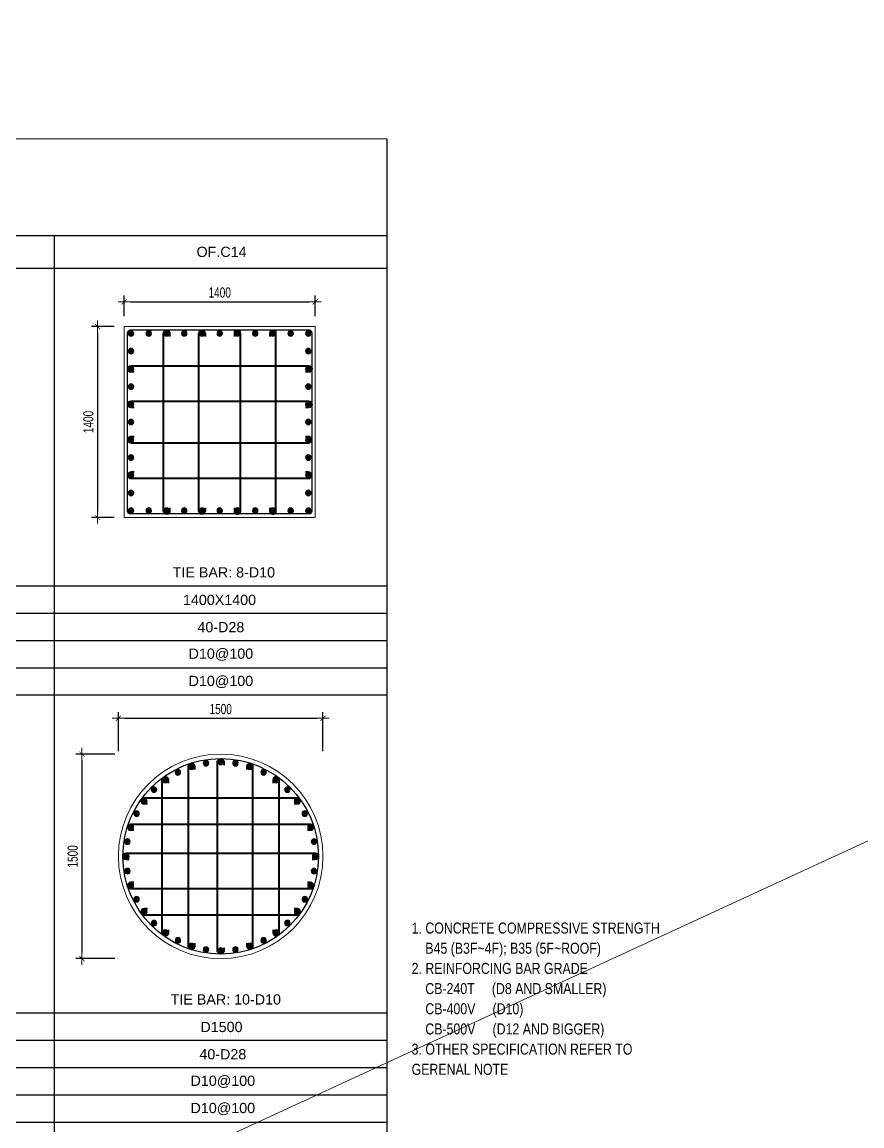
# Model space of a CAD drawing. Header units: millimetres. Extents: x 49323 to 406889, y -6102 to 181761.
# Drawn here: x 322577 to 328736, y 77363 to 85459 of the extents above; entities that cross this region are included whole.
import ezdxf
from ezdxf.enums import TextEntityAlignment as Align

# ---------------------------------------------------------------- set-up
doc = ezdxf.new("R2010")
doc.units = ezdxf.units.MM
doc.linetypes.add('CENTER2', pattern=[1.125, 0.75, -0.125, 0.125, -0.125])
doc.layers.get('Defpoints').update_dxf_attribs({"color": 151, "lineweight": 9})
for name, color, linetype in [('2', 2, 'Continuous'), ('A-ANNO-LEAD', 4, 'Continuous'), ('CEN', 1, 'CENTER2'), ('STL', 3, 'Continuous'), ('TIT1', 3, 'Continuous')]:
    doc.layers.add(name, color=color, linetype=linetype)
for name, color, linetype, lineweight in [('NDC_S_CONTINUOUS', 3, 'Continuous', 20), ('NDC_S_DIM', 1, 'Continuous', 15), ('NDC_S_STIRRUP', 4, 'Continuous', 40)]:
    doc.layers.add(name, color=color, linetype=linetype, lineweight=lineweight)
doc.styles.add('ARIAL', font='arial.ttf', dxfattribs={"width": 0.8})
doc.styles.add('NDC_ARIAL', font='arial.ttf', dxfattribs={"width": 0.85})
doc.styles.add('NDC_DIM', font='', dxfattribs={"width": 0.75})
doc.styles.get('NDC_DIM').set_extended_font_data('Dotum')
doc.dimstyles.new('NDC_dim_30', dxfattribs={"dimscale": 30, "dimtxt": 2.5, "dimasz": 1.5, "dimexe": 1.5, "dimexo": 2.5, "dimgap": 1, "dimtad": 1, "dimdec": 0, "dimzin": 0, "dimdsep": 46, "dimtxsty": 'NDC_DIM', "dimblk": 'DIMMARK', "dimcen": 0.09, "dimdle": 1.2, "dimclrd": 1, "dimclre": 1, "dimclrt": 3, "dimadec": 0, "dimazin": 0, "dimtfac": 1, "dimtdec": 0, "dimtix": 1, "dimtofl": 0, "dimtmove": 0, "dimatfit": 3, "dimfxl": 8, "dimfxlon": 1, "dimtolj": 1, "dimtzin": 0, "dimarcsym": 0})

# ---------------------------------------------------------------- blocks, each defined once
blk = doc.blocks.new('GN')
at = {"layer": 'TIT1', "insert": (0, 0), "char_height": 81, "width": 1996.298, "attachment_point": 1, "line_spacing_factor": 1.096296, "style": 'ARIAL'}
blk.add_mtext('\\A1;1. CONCRETE COMPRESSIVE STRENGTH\\P    B45 (B3F~4F); B35 (5F~ROOF)\\P2. REINFORCING BAR GRADE\\P    CB-240T     (D8 AND SMALLER)\\P    CB-400V     (D10)\\P    CB-500V     (D12 AND BIGGER)\\P3. OTHER SPECIFICATION REFER TO GERENAL NOTE ', dxfattribs=at)
blk = doc.blocks.new('8')
at = {"layer": '2'}
blk.add_hatch(color=256, dxfattribs=at).paths.add_polyline_path([(20, 0, 0.386127), (1.9, 19.9), (-1.9, 19.9, 0.386127), (-20, 0, 1)])
blk.add_circle((0, 0), 20, dxfattribs=at)
blk = doc.blocks.new('5')
at = {"layer": 'CEN', "rotation": 180}
blk.add_blockref('8', (0, 0), dxfattribs=at)
blk = doc.blocks.new('*U1206')
at = {"layer": 'STL', "xscale": -1}
blk.add_blockref('5', (0, 0), dxfattribs=at)
blk = doc.blocks.new('*U1207')
at = {"layer": 'NDC_S_DIM', "color": 0, "linetype": 'ByBlock', "lineweight": -2, "transparency": 16777216}
for p, rotation in [((295925.9, 68506.7), 18.00000000000001), ((296031.5, 68532), 8.999999999999943), ((296248.1, 68532), 351.0000000000001), ((296353.7, 68506.7), 342.0000000000001), ((295732.9, 68408.3), 36), ((295825.5, 68465.1), 27.00000000000001), ((296454, 68465.1), 333), ((296546.6, 68408.3), 324), ((295650.3, 68337.8), 45.00000000000001), ((296629.2, 68337.8), 315), ((295579.8, 68255.2), 54), ((296699.8, 68255.2), 306), ((295523, 68162.6), 63), ((296756.5, 68162.6), 297), ((295481.5, 68062.3), 72), ((296798.1, 68062.3), 288), ((295456.1, 67956.6), 81), ((296823.5, 67956.6), 279), ((295447.6, 67848.4), 90), ((296832, 67848.4), 270), ((295456.1, 67740.1), 99.00000000000001), ((296823.5, 67740.1), 261), ((295481.5, 67634.5), 108), ((296798.1, 67634.5), 252), ((295523, 67534.1), 117), ((296756.5, 67534.1), 243), ((295579.8, 67441.5), 126), ((296699.8, 67441.5), 234), ((295650.3, 67358.9), 135), ((296629.2, 67358.9), 225.0000000000001), ((295732.9, 67288.4), 144), ((296546.6, 67288.4), 216), ((295825.5, 67231.6), 153), ((295925.9, 67190), 162.0000000000001), ((296353.7, 67190), 197.9999999999999), ((296454, 67231.6), 207), ((296031.5, 67164.7), 171), ((296139.8, 67156.2), 180), ((296248.1, 67164.7), 189)]:
    blk.add_blockref('*U1206', p, dxfattribs=dict(at, rotation=rotation))
blk.add_blockref('*U1206', (296139.8, 68540.5), dxfattribs=at)
blk = doc.blocks.new('DIMMARK')
at = {"layer": 'NDC_S_DIM', "color": 1}
blk.add_line((-1.5, 0), (1, 0), dxfattribs=at)
at = {"layer": 'NDC_S_DIM', "color": 2, "const_width": 0.1}
blk.add_lwpolyline([(-0.42, -0.42), (0.42, 0.42)], dxfattribs=at)
blk = doc.blocks.new('*D1208')
at = {"layer": 'Defpoints', "color": 0, "ltscale": 40, "transparency": 16777216}
for p in [(324783.8, 80352.4), (323283.8, 79339.7), (324783.8, 79339.7)]:
    blk.add_point(p, dxfattribs=at)
at = {"layer": 'NDC_S_DIM', "color": 1, "lineweight": -2, "ltscale": 40, "transparency": 16777216}
for p, q in [((323283.8, 80112.4), (323283.8, 80397.4)), ((323328.8, 80352.4), (324738.8, 80352.4)), ((324783.8, 80112.4), (324783.8, 80397.4))]:
    blk.add_line(p, q, dxfattribs=at)
at = {"layer": 'NDC_S_DIM', "color": 1, "lineweight": -2, "ltscale": 40, "transparency": 16777216, "xscale": 45, "yscale": 45, "zscale": 45, "rotation": 180}
blk.add_blockref('DIMMARK', (323283.8, 80352.4), dxfattribs=at)
at = {"layer": 'NDC_S_DIM', "color": 1, "lineweight": -2, "ltscale": 40, "transparency": 16777216, "xscale": 45, "yscale": 45, "zscale": 45}
blk.add_blockref('DIMMARK', (324783.8, 80352.4), dxfattribs=at)
at = {"layer": 'NDC_S_DIM', "color": 3, "ltscale": 40, "transparency": 16777216, "insert": (324033.8, 80420), "char_height": 75, "attachment_point": 5, "style": 'NDC_DIM'}
blk.add_mtext('\\A1;1500', dxfattribs=at)
blk = doc.blocks.new('*D1209')
at = {"layer": 'Defpoints', "color": 0, "ltscale": 40, "transparency": 16777216}
for p in [(324033.8, 80089.7), (323016.5, 78589.7), (324033.8, 78589.7)]:
    blk.add_point(p, dxfattribs=at)
at = {"layer": 'NDC_S_DIM', "color": 1, "lineweight": -2, "ltscale": 40, "transparency": 16777216}
for p, q in [((323256.5, 80089.7), (322971.5, 80089.7)), ((323016.5, 80044.7), (323016.5, 78634.7)), ((323256.5, 78589.7), (322971.5, 78589.7))]:
    blk.add_line(p, q, dxfattribs=at)
at = {"layer": 'NDC_S_DIM', "color": 1, "lineweight": -2, "ltscale": 40, "transparency": 16777216, "xscale": 45, "yscale": 45, "zscale": 45}
for p, rotation in [((323016.5, 80089.7), 90), ((323016.5, 78589.7), 270)]:
    blk.add_blockref('DIMMARK', p, dxfattribs=dict(at, rotation=rotation))
at = {"layer": 'NDC_S_DIM', "color": 3, "ltscale": 40, "transparency": 16777216, "insert": (322948.9, 79339.7), "char_height": 75, "attachment_point": 5, "rotation": 90, "style": 'NDC_DIM'}
blk.add_mtext('\\A1;1500', dxfattribs=at)
blk = doc.blocks.new('*D1218')
at = {"layer": 'Defpoints', "color": 0, "ltscale": 40, "transparency": 16777216}
for p in [(324726.6, 83407.6), (323326.6, 83226), (324726.6, 83226)]:
    blk.add_point(p, dxfattribs=at)
at = {"layer": 'NDC_S_DIM', "color": 1, "lineweight": -2, "ltscale": 40, "transparency": 16777216}
for p, q in [((323326.6, 83301), (323326.6, 83452.6)), ((323371.6, 83407.6), (324681.6, 83407.6)), ((324726.6, 83301), (324726.6, 83452.6))]:
    blk.add_line(p, q, dxfattribs=at)
at = {"layer": 'NDC_S_DIM', "color": 1, "lineweight": -2, "ltscale": 40, "transparency": 16777216, "xscale": 45, "yscale": 45, "zscale": 45, "rotation": 180}
blk.add_blockref('DIMMARK', (323326.6, 83407.6), dxfattribs=at)
at = {"layer": 'NDC_S_DIM', "color": 1, "lineweight": -2, "ltscale": 40, "transparency": 16777216, "xscale": 45, "yscale": 45, "zscale": 45}
blk.add_blockref('DIMMARK', (324726.6, 83407.6), dxfattribs=at)
at = {"layer": 'NDC_S_DIM', "color": 3, "ltscale": 40, "transparency": 16777216, "insert": (324026.6, 83475.2), "char_height": 75, "attachment_point": 5, "style": 'NDC_DIM'}
blk.add_mtext('\\A1;1400', dxfattribs=at)
blk = doc.blocks.new('*D1219')
at = {"layer": 'Defpoints', "color": 0, "ltscale": 40, "transparency": 16777216}
for p in [(323326.6, 83226), (323131.3, 81826), (323326.6, 81826)]:
    blk.add_point(p, dxfattribs=at)
at = {"layer": 'NDC_S_DIM', "color": 1, "lineweight": -2, "ltscale": 40, "transparency": 16777216}
for p, q in [((323251.6, 83226), (323086.3, 83226)), ((323131.3, 83181), (323131.3, 81871)), ((323251.6, 81826), (323086.3, 81826))]:
    blk.add_line(p, q, dxfattribs=at)
at = {"layer": 'NDC_S_DIM', "color": 1, "lineweight": -2, "ltscale": 40, "transparency": 16777216, "xscale": 45, "yscale": 45, "zscale": 45}
for p, rotation in [((323131.3, 83226), 90), ((323131.3, 81826), 270)]:
    blk.add_blockref('DIMMARK', p, dxfattribs=dict(at, rotation=rotation))
at = {"layer": 'NDC_S_DIM', "color": 3, "ltscale": 40, "transparency": 16777216, "insert": (323063.7, 82526), "char_height": 75, "attachment_point": 5, "rotation": 90, "style": 'NDC_DIM'}
blk.add_mtext('\\A1;1400', dxfattribs=at)
blk = doc.blocks.new('*U1210')
at = {"layer": 'STL', "xscale": -1, "rotation": 270}
blk.add_blockref('5', (0, 0), dxfattribs=at)
blk = doc.blocks.new('*U1211')
at = {"layer": 'NDC_S_DIM', "color": 0, "linetype": 'ByBlock', "lineweight": -2, "transparency": 16777216}
for p in [(306343.8, 79984.3), (306473.8, 79984.3), (306603.8, 79984.3), (306733.9, 79984.3), (306863.9, 79984.3), (306994, 79984.3), (307124, 79984.3), (307254.1, 79984.3), (307384.1, 79984.3), (307514.2, 79984.3), (307644.2, 79984.3)]:
    blk.add_blockref('*U1210', p, dxfattribs=at)
blk = doc.blocks.new('*U1212')
at = {"layer": 'STL', "xscale": -1, "rotation": 270}
blk.add_blockref('5', (0, 0), dxfattribs=at)
blk = doc.blocks.new('*U1213')
at = {"layer": 'NDC_S_DIM', "color": 0, "linetype": 'ByBlock', "lineweight": -2, "transparency": 16777216}
for p in [(306343.8, 79984.3), (306473.8, 79984.3), (306603.8, 79984.3), (306733.9, 79984.3), (306863.9, 79984.3), (306994, 79984.3), (307124, 79984.3), (307254.1, 79984.3), (307384.1, 79984.3), (307514.2, 79984.3), (307644.2, 79984.3)]:
    blk.add_blockref('*U1212', p, dxfattribs=at)
blk = doc.blocks.new('*U1214')
at = {"layer": 'STL', "xscale": -1, "rotation": 270}
blk.add_blockref('5', (0, 0), dxfattribs=at)
blk = doc.blocks.new('*U1215')
at = {"layer": 'NDC_S_DIM', "color": 0, "linetype": 'ByBlock', "lineweight": -2, "transparency": 16777216}
for p in [(306343.8, 79984.3), (306473.8, 79984.3), (306603.8, 79984.3), (306733.9, 79984.3), (306863.9, 79984.3), (306994, 79984.3), (307124, 79984.3), (307254.1, 79984.3), (307384.1, 79984.3), (307514.2, 79984.3), (307644.2, 79984.3)]:
    blk.add_blockref('*U1214', p, dxfattribs=at)
blk = doc.blocks.new('*U1216')
at = {"layer": 'STL', "xscale": -1, "rotation": 270}
blk.add_blockref('5', (0, 0), dxfattribs=at)
blk = doc.blocks.new('*U1217')
at = {"layer": 'NDC_S_DIM', "color": 0, "linetype": 'ByBlock', "lineweight": -2, "transparency": 16777216}
for p in [(306343.8, 79984.3), (306473.8, 79984.3), (306603.8, 79984.3), (306733.9, 79984.3), (306863.9, 79984.3), (306994, 79984.3), (307124, 79984.3), (307254.1, 79984.3), (307384.1, 79984.3), (307514.2, 79984.3), (307644.2, 79984.3)]:
    blk.add_blockref('*U1216', p, dxfattribs=at)

msp = doc.modelspace()

# ---------------------------------------------------------------- linework, layer by layer
at = {"layer": 'A-ANNO-LEAD'}
msp.add_lwpolyline([(303919.1, 67994), (325254.1, 67980.8), (325254.1, 84600.8), (303919.1, 84614)], close=True, dxfattribs=at)
at = {"layer": 'Defpoints', "ltscale": 40}
msp.add_line((302635, 67394), (380959.6, 103524.5), dxfattribs=at)
at = {"layer": 'NDC_S_CONTINUOUS', "ltscale": 70}
msp.add_lwpolyline([(324726.6, 83226), (324726.6, 81826), (323326.6, 81826), (323326.6, 83226), (324726.6, 83226)], dxfattribs=at)
msp.add_circle((324033.8, 79339.7), 750, dxfattribs=at)
at = {"layer": 'NDC_S_STIRRUP', "lineweight": -2, "ltscale": 1000}
msp.add_lwpolyline([(324701.6, 83181), (324701.6, 81871, -0.414214), (324681.6, 81851), (323371.6, 81851, -0.414214), (323351.6, 81871), (323351.6, 83181, -0.414214), (323371.6, 83201), (324681.6, 83201, -0.414214)], format="xyb", close=True, dxfattribs=at)
at = {"layer": 'NDC_S_STIRRUP'}
for points in [[(323659, 81895.7), (323659, 81873.5, -1), (323614, 81873.5), (323614, 83175.5, -1), (323659, 83175.5), (323659, 83153.4)], [(323919.1, 81895.7), (323919.1, 81873.5, -1), (323874.1, 81873.5), (323874.1, 83175.5, -1), (323919.1, 83175.5), (323919.1, 83153.4)], [(324134.2, 81895.7), (324134.2, 81873.5, 1), (324179.2, 81873.5), (324179.2, 83175.5, 1), (324134.2, 83175.5), (324134.2, 83153.4)], [(324394.3, 81895.7), (324394.3, 81873.5, 1), (324439.3, 81873.5), (324439.3, 83175.5, 1), (324394.3, 83175.5), (324394.3, 83153.4)], [(323398.6, 82892.9), (323376.4, 82892.9, -1), (323376.4, 82938), (324678.5, 82938, -1), (324678.5, 82892.9), (324656.3, 82892.9)], [(323398.6, 82632.8), (323376.4, 82632.8, -1), (323376.4, 82677.9), (324678.5, 82677.9, -1), (324678.5, 82632.8), (324656.3, 82632.8)], [(323398.6, 82417.8), (323376.4, 82417.8, 1), (323376.4, 82372.8), (324678.5, 82372.8, 1), (324678.5, 82417.8), (324656.3, 82417.8)], [(323398.6, 82157.7), (323376.4, 82157.7, 1), (323376.4, 82112.7), (324678.5, 82112.7, 1), (324678.5, 82157.7), (324656.3, 82157.7)], [(323842.5, 78703.5), (323842.5, 78681.4, -1), (323797.4, 78681.4), (323797.4, 79998, -1), (323842.5, 79998), (323842.5, 79975.9)], [(324056.4, 78669.7), (324056.4, 78647.5, -1), (324011.3, 78647.5), (324011.3, 80031.9, -1), (324056.4, 80031.9), (324056.4, 80009.8)], [(324225.2, 78703.5), (324225.2, 78681.4, 1), (324270.3, 78681.4), (324270.3, 79998, 1), (324225.2, 79998), (324225.2, 79975.9)], [(323649.5, 78801.9), (323649.5, 78779.7, -1), (323604.5, 78779.7), (323604.5, 79899.7, -1), (323649.5, 79899.7), (323649.5, 79877.6)], [(324418.2, 78801.9), (324418.2, 78779.7, 1), (324463.2, 78779.7), (324463.2, 79899.7, 1), (324418.2, 79899.7), (324418.2, 79877.6)], [(323496, 79724.1), (323473.9, 79724.1, -1), (323473.9, 79769.1), (324593.8, 79769.1, -1), (324593.8, 79724.1), (324571.7, 79724.1)], [(323397.7, 79531.1), (323375.5, 79531.1, -1), (323375.5, 79576.1), (324692.2, 79576.1, -1), (324692.2, 79531.1), (324670, 79531.1)], [(323363.8, 79317.2), (323341.7, 79317.2, -1), (323341.7, 79362.2), (324726, 79362.2, -1), (324726, 79317.2), (324703.9, 79317.2)], [(323397.7, 79148.3), (323375.5, 79148.3, 1), (323375.5, 79103.3), (324692.2, 79103.3, 1), (324692.2, 79148.3), (324670, 79148.3)], [(323496, 78955.4), (323473.9, 78955.4, 1), (323473.9, 78910.3), (324593.8, 78910.3, 1), (324593.8, 78955.4), (324571.7, 78955.4)]]:
    msp.add_lwpolyline(points, format="xyb", dxfattribs=at)
at = {"layer": 'NDC_S_STIRRUP', "lineweight": -2, "ltscale": 1000}
msp.add_circle((324033.8, 79339.7), 717.2, dxfattribs=at)
at = {"layer": 'TIT1', "color": 2}
msp.add_line((303919.1, 83894), (325254.1, 83894), dxfattribs=at)
at = {"layer": 'TIT1'}
for p, q in [((322813.6, 83894), (322813.6, 67994)), ((303919.1, 83654), (325254.1, 83654)), ((325254.1, 80521.3), (303919.1, 80521.3)), ((325254.1, 77388.6), (303919.1, 77388.6))]:
    msp.add_line(p, q, dxfattribs=at)
at = {"layer": 'TIT1', "color": 8}
for p, q in [((325254.1, 81321.3), (304547, 81321.3)), ((325254.1, 81121.3), (304547, 81121.3)), ((325254.1, 80921.3), (304547, 80921.3)), ((325254.1, 80721.3), (304547, 80721.3)), ((325254.1, 78188.6), (304547, 78188.6)), ((325254.1, 77988.6), (304547, 77988.6)), ((325254.1, 77788.6), (304547, 77788.6)), ((325254.1, 77588.6), (304976.2, 77588.6))]:
    msp.add_line(p, q, dxfattribs=at)

# ---------------------------------------------------------------- block references
at = {"layer": 'NDC_S_DIM'}
for name, p in [('*U1211', (17032.7, 3191.3)), ('*U1213', (17032.7, 1890.8)), ('*U1207', (27894.1, 11491.4)), ('GN', (325433.8, 78854.5))]:
    msp.add_blockref(name, p, dxfattribs=at)
at = {"layer": 'NDC_S_DIM', "rotation": 90}
for name, p in [('*U1215', (403360.7, -224468.7)), ('*U1217', (404661.1, -224468.7))]:
    msp.add_blockref(name, p, dxfattribs=at)

# ---------------------------------------------------------------- texts
at = {"layer": 'TIT1', "color": 2, "style": 'NDC_ARIAL'}
msp.add_text('OF.C14', height=75, dxfattribs=at).set_placement((324040, 83774), align=Align.MIDDLE)
at = {"layer": 'TIT1', "style": 'NDC_ARIAL'}
for s, p in [('TIE BAR: 8-D10', (324056.9, 81423)), ('1400X1400', (324025.1, 81221.1)), ('40-D28', (324035.2, 81021.1)), ('D10@100', (324035.2, 80821.1)), ('D10@100', (324035.2, 80621.1)), ('TIE BAR: 10-D10', (324071.3, 78290.3)), ('D1500', (324039.5, 78088.4)), ('40-D28', (324049.5, 77888.4)), ('D10@100', (324049.5, 77688.4)), ('D10@100', (324049.5, 77488.4))]:
    msp.add_text(s, height=75, dxfattribs=at).set_placement(p, align=Align.MIDDLE)

# ---------------------------------------------------------------- dimensions: what is measured, and where the dimension line sits
at = {"layer": 'NDC_S_DIM', "ltscale": 40}
for base, p1, p2, picture, middle in [((324726.6, 83407.6), (323326.6, 83226), (324726.6, 83226), '*D1218', (324026.6, 83475.2)), ((324783.8, 80352.4), (323283.8, 79339.7), (324783.8, 79339.7), '*D1208', (324033.8, 80420))]:
    dim = msp.add_linear_dim(base=base, p1=p1, p2=p2, dimstyle='NDC_dim_30', dxfattribs=at)
    dim.commit()
    dim.dimension.update_dxf_attribs({"geometry": picture, "text_midpoint": middle})
for base, p1, p2, picture, middle in [((323131.3, 81826), (323326.6, 83226), (323326.6, 81826), '*D1219', (323063.7, 82526)), ((323016.5, 78589.7), (324033.8, 80089.7), (324033.8, 78589.7), '*D1209', (322948.9, 79339.7))]:
    dim = msp.add_linear_dim(base=base, p1=p1, p2=p2, angle=90, dimstyle='NDC_dim_30', dxfattribs=at)
    dim.commit()
    dim.dimension.update_dxf_attribs({"geometry": picture, "text_midpoint": middle})

doc.saveas('drawing.dxf')
